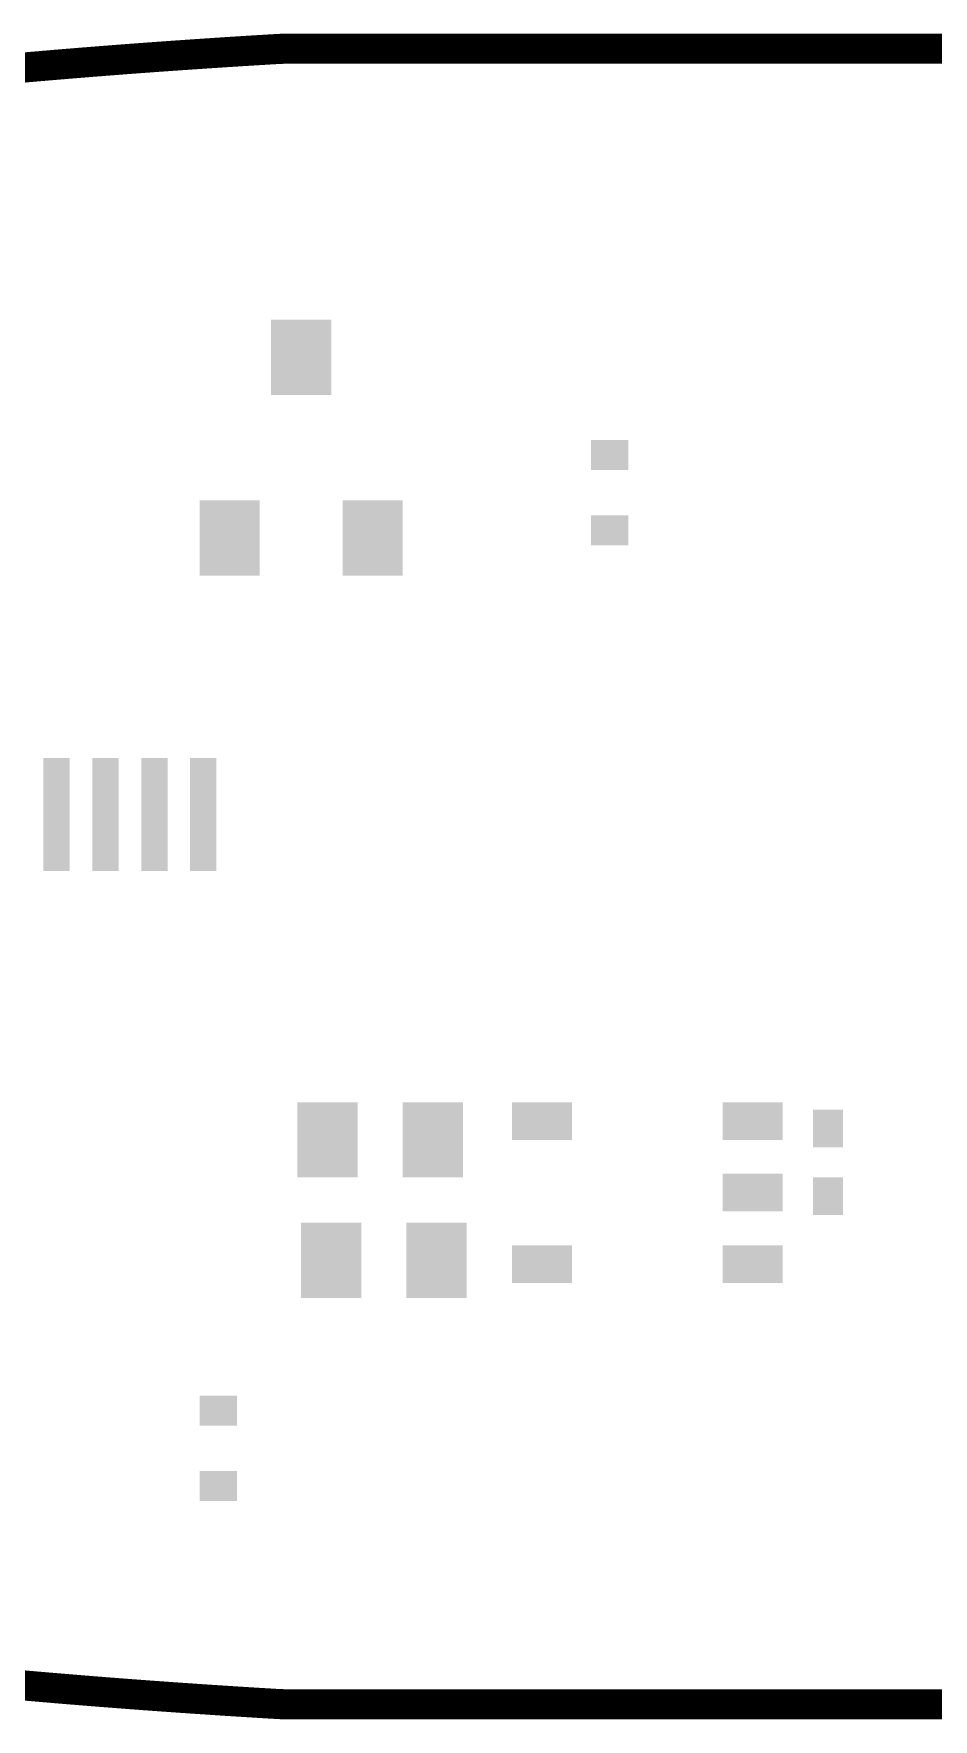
# Model space of a CAD drawing. Extents: x -0.2 to 60.2, y -0.2 to 22.2.
# Drawn here: x 18.05 to 30, y -0.2 to 22.2 of the extents above; entities that cross this region are included whole.
import ezdxf

# ---------------------------------------------------------------- set-up
doc = ezdxf.new("R2010")
doc.units = 0
doc.layers.add('20', color=7, linetype='CONTINUOUS')
doc.layers.add('31', color=253, linetype='CONTINUOUS')

# ---------------------------------------------------------------- blocks, each defined once
blk = doc.blocks.new('RECT')
blk.add_solid([(-0.5, -0.5), (0.5, -0.5), (-0.5, 0.5), (0.5, 0.5)])

msp = doc.modelspace()

# ---------------------------------------------------------------- linework, layer by layer
at = {"layer": '20', "const_width": 0.4}
for points in [[(21.0534, 21.9829), (20.8374, 21.9696)], [(21.2694, 21.9959), (21.0534, 21.9829)], [(21.2863, 21.9969), (21.2694, 21.9959)], [(21.2997, 21.9976), (21.2863, 21.9969)], [(21.3066, 21.9979), (21.2997, 21.9976)], [(21.3201, 21.9985), (21.3066, 21.9979)], [(21.3269, 21.9988), (21.3201, 21.9985)], [(21.3404, 21.9992), (21.3269, 21.9988)], [(21.3472, 21.9993), (21.3404, 21.9992)], [(21.3606, 21.9997), (21.3472, 21.9993)], [(21.3675, 21.9998), (21.3606, 21.9997)], [(21.3742, 21.9999), (21.3675, 21.9998)], [(21.381, 22), (21.3742, 21.9999)], [(21.3878, 22), (21.381, 22)], [(21.3945, 22), (21.3878, 22)], [(38.6089, 22), (21.3945, 22)], [(18.0325, 21.7606), (17.817, 21.7416)], [(18.248, 21.7791), (18.0325, 21.7606)], [(18.4636, 21.7973), (18.248, 21.7791)], [(18.6792, 21.8149), (18.4636, 21.7973)], [(18.8949, 21.8323), (18.6792, 21.8149)], [(19.1106, 21.8491), (18.8949, 21.8323)], [(19.3264, 21.8656), (19.1106, 21.8491)], [(19.5421, 21.8816), (19.3264, 21.8656)], [(19.7579, 21.8972), (19.5421, 21.8816)], [(19.9738, 21.9124), (19.7579, 21.8972)], [(20.1896, 21.9273), (19.9738, 21.9124)], [(20.4055, 21.9418), (20.1896, 21.9273)], [(20.6214, 21.9559), (20.4055, 21.9418)], [(20.8374, 21.9696), (20.6214, 21.9559)], [(17.8454, 0.2563), (18.0583, 0.2376)], [(18.0583, 0.2376), (18.2711, 0.2193)], [(18.2711, 0.2193), (18.484, 0.2014)], [(18.484, 0.2014), (18.697, 0.1839)], [(18.697, 0.1839), (18.91, 0.1669)], [(18.91, 0.1669), (19.1229, 0.1502)], [(19.1229, 0.1502), (19.336, 0.134)], [(19.336, 0.134), (19.5491, 0.1182)], [(19.5491, 0.1182), (19.7622, 0.1027)], [(19.7622, 0.1027), (19.9753, 0.0877)], [(19.9753, 0.0877), (20.1885, 0.073)], [(20.1885, 0.073), (20.4017, 0.0587)], [(20.4017, 0.0587), (20.6149, 0.0447)], [(20.6149, 0.0447), (20.8282, 0.0312)], [(20.8282, 0.0312), (21.0414, 0.0179)], [(21.0414, 0.0179), (21.2547, 0.0051)], [(21.2547, 0.0051), (21.2867, 0.0032)], [(21.2867, 0.0032), (21.2934, 0.0028)], [(21.2934, 0.0028), (21.3002, 0.0024)], [(21.3002, 0.0024), (21.307, 0.0021)], [(21.307, 0.0021), (21.3138, 0.0018)], [(21.3138, 0.0018), (21.3205, 0.0016)], [(21.3205, 0.0016), (21.3272, 0.0013)], [(21.3272, 0.0013), (21.3341, 0.0011)], [(21.3341, 0.0011), (21.3408, 0.0009)], [(21.3408, 0.0009), (21.3476, 0.0007)], [(21.3476, 0.0007), (21.3544, 0.0005)], [(21.3544, 0.0005), (21.3611, 0.0004)], [(21.3611, 0.0004), (21.3679, 0.0002)], [(21.3679, 0.0002), (21.3747, 0.0002)], [(21.3747, 0.0002), (21.3814, 0.0001)], [(21.3814, 0.0001), (21.3882, 0)], [(21.3882, 0), (21.395, 0)], [(21.395, 0), (38.6014, 0)]]:
    msp.add_lwpolyline(points, dxfattribs=at)
at = {"layer": '20', "const_width": 0.2}
for points in [[(21.0474, 22.0827, 1), (21.0594, 21.8831)], [(21.0596, 21.8831, 1), (21.0472, 22.0827)], [(21.2635, 22.0957, 1), (21.2753, 21.8961)], [(21.2811, 22.0968, 1), (21.2914, 21.897)], [(21.2953, 22.0975, 1), (21.3042, 21.8977)], [(21.3021, 22.0978, 1), (21.311, 21.898)], [(21.3164, 22.0984, 1), (21.3237, 21.8986)], [(21.3239, 22.0987, 1), (21.3298, 21.8988)], [(21.3374, 22.0991, 1), (21.3433, 21.8992)], [(21.3449, 22.0993, 1), (21.3494, 21.8994)], [(21.3592, 22.0996, 1), (21.3621, 21.8997)], [(21.2754, 21.8961, 1), (21.2634, 22.0957)], [(21.366, 22.0997, 1), (21.3689, 21.8998)], [(21.3727, 22.0998, 1), (21.3757, 21.8999)], [(21.2922, 21.8971, 1), (21.2803, 22.0967)], [(21.381, 22.1, 1), (21.381, 21.9)], [(21.387, 22.0999, 1), (21.3885, 21.9)], [(21.3945, 22.1, 1), (21.3945, 21.9)], [(21.3049, 21.8977, 1), (21.2946, 22.0975)], [(21.311, 21.898, 1), (21.3021, 22.0978)], [(21.3245, 21.8986, 1), (21.3156, 22.0984)], [(21.3305, 21.8988, 1), (21.3232, 22.0987)], [(21.3433, 21.8992, 1), (21.3374, 22.0991)], [(21.3501, 21.8994, 1), (21.3442, 22.0993)], [(21.3629, 21.8997, 1), (21.3584, 22.0996)], [(21.3689, 21.8998, 1), (21.366, 22.0997)], [(21.3757, 21.8999, 1), (21.3727, 22.0998)], [(21.3825, 21.9, 1), (21.3795, 22.0999)], [(21.3878, 21.9, 1), (21.3878, 22.1)], [(21.3952, 21.9, 1), (21.3938, 22.1)], [(18.0239, 21.8602, 1), (18.0411, 21.6609)], [(18.0413, 21.6609, 1), (18.0237, 21.8602)], [(18.2397, 21.8787, 1), (18.2564, 21.6795)], [(18.2566, 21.6795, 1), (18.2395, 21.8787)], [(18.4554, 21.8969, 1), (18.4718, 21.6976)], [(18.472, 21.6976, 1), (18.4552, 21.8969)], [(18.6713, 21.9146, 1), (18.6872, 21.7153)], [(18.6874, 21.7153, 1), (18.6711, 21.9146)], [(18.8871, 21.9319, 1), (18.9027, 21.7326)], [(18.9029, 21.7326, 1), (18.8869, 21.9319)], [(19.103, 21.9488, 1), (19.1182, 21.7494)], [(19.1184, 21.7494, 1), (19.1028, 21.9488)], [(19.3189, 21.9653, 1), (19.3338, 21.7658)], [(19.334, 21.7658, 1), (19.3187, 21.9653)], [(19.5349, 21.9813, 1), (19.5493, 21.7819)], [(19.5495, 21.7819, 1), (19.5347, 21.9813)], [(19.7509, 21.997, 1), (19.7649, 21.7975)], [(19.7651, 21.7975, 1), (19.7507, 21.997)], [(19.9669, 22.0122, 1), (19.9806, 21.8127)], [(19.9808, 21.8127, 1), (19.9667, 22.0122)], [(20.1829, 22.0271, 1), (20.1963, 21.8275)], [(20.1965, 21.8275, 1), (20.1827, 22.0271)], [(20.399, 22.0416, 1), (20.412, 21.842)], [(20.4122, 21.842, 1), (20.3988, 22.0416)], [(20.6151, 22.0556, 1), (20.6278, 21.8561)], [(20.6279, 21.8561, 1), (20.615, 22.0556)], [(20.8312, 22.0694, 1), (20.8436, 21.8697)], [(20.8437, 21.8698, 1), (20.8311, 22.0693)], [(18.0668, 0.3372, 1), (18.0497, 0.1379)], [(18.0495, 0.1379, 1), (18.067, 0.3372)], [(18.2795, 0.3189, 1), (18.2627, 0.1196)], [(18.2625, 0.1196, 1), (18.2797, 0.3189)], [(18.4922, 0.301, 1), (18.4759, 0.1017)], [(18.4757, 0.1017, 1), (18.4924, 0.301)], [(18.705, 0.2836, 1), (18.689, 0.0842)], [(18.6888, 0.0843, 1), (18.7052, 0.2836)], [(18.9177, 0.2666, 1), (18.9022, 0.0672)], [(18.902, 0.0672, 1), (18.9179, 0.2665)], [(19.1306, 0.25, 1), (19.1153, 0.0505)], [(19.1152, 0.0505, 1), (19.1307, 0.2499)], [(19.3434, 0.2337, 1), (19.3286, 0.0343)], [(19.3284, 0.0343, 1), (19.3436, 0.2337)], [(19.5563, 0.2179, 1), (19.5419, 0.0184)], [(19.5417, 0.0184, 1), (19.5565, 0.2179)], [(19.7692, 0.2025, 1), (19.7552, 0.003)], [(19.755, 0.003, 1), (19.7694, 0.2025)], [(19.9822, 0.1874, 1), (19.9684, -0.0121)], [(19.9683, -0.0121, 1), (19.9823, 0.1874)], [(20.1952, 0.1727, 1), (20.1818, -0.0268)], [(20.1816, -0.0268, 1), (20.1954, 0.1727)], [(20.4082, 0.1584, 1), (20.3951, -0.0411)], [(20.395, -0.0411, 1), (20.4083, 0.1584)], [(20.6212, 0.1445, 1), (20.6086, -0.0551)], [(20.6084, -0.0551, 1), (20.6214, 0.1445)], [(20.8343, 0.131, 1), (20.822, -0.0687)], [(20.8218, -0.0686, 1), (20.8345, 0.1309)], [(21.0474, 0.1177, 1), (21.0354, -0.0819)], [(21.0352, -0.0819, 1), (21.0476, 0.1177)], [(21.2606, 0.1049, 1), (21.2488, -0.0948)], [(21.2922, 0.103, 1), (21.2812, -0.0967)], [(21.2986, 0.1027, 1), (21.2883, -0.0971)], [(21.3049, 0.1023, 1), (21.2955, -0.0974)], [(21.3114, 0.102, 1), (21.3025, -0.0978)], [(21.3179, 0.1017, 1), (21.3096, -0.0981)], [(21.3243, 0.1015, 1), (21.3167, -0.0984)], [(21.3306, 0.1012, 1), (21.3239, -0.0987)], [(21.3372, 0.101, 1), (21.3309, -0.0989)], [(21.3435, 0.1008, 1), (21.3381, -0.0991)], [(21.35, 0.1006, 1), (21.3451, -0.0993)], [(21.2487, -0.0948, 1), (21.2607, 0.1049)], [(21.3564, 0.1005, 1), (21.3523, -0.0995)], [(21.3629, 0.1003, 1), (21.3593, -0.0996)], [(21.3692, 0.1002, 1), (21.3665, -0.0998)], [(21.3757, 0.1001, 1), (21.3736, -0.0998)], [(21.2808, -0.0967, 1), (21.2926, 0.103)], [(21.3821, 0.1001, 1), (21.3807, -0.0999)], [(21.288, -0.0971, 1), (21.2989, 0.1027)], [(21.3887, 0.1, 1), (21.3877, -0.1)], [(21.295, -0.0974, 1), (21.3054, 0.1023)], [(21.395, 0.1, 1), (21.395, -0.1)], [(21.3022, -0.0978, 1), (21.3117, 0.102)], [(21.3093, -0.0981, 1), (21.3182, 0.1017)], [(21.3163, -0.0984, 1), (21.3247, 0.1015)], [(21.3234, -0.0986, 1), (21.3311, 0.1012)], [(21.3307, -0.0989, 1), (21.3374, 0.101)], [(21.3377, -0.0991, 1), (21.3439, 0.1008)], [(21.3449, -0.0993, 1), (21.3502, 0.1006)], [(21.3519, -0.0995, 1), (21.3568, 0.1005)], [(21.359, -0.0996, 1), (21.3632, 0.1003)], [(21.3661, -0.0997, 1), (21.3696, 0.1002)], [(21.3733, -0.0998, 1), (21.376, 0.1001)], [(21.3804, -0.0999, 1), (21.3824, 0.1001)], [(21.3875, -0.1, 1), (21.3889, 0.1)], [(21.3945, -0.1, 1), (21.3954, 0.1)]]:
    msp.add_lwpolyline(points, format="xyb", dxfattribs=at)

# ---------------------------------------------------------------- block references
at = {"layer": '31', "xscale": 0.8}
for p in [(21.6, 17.9), (20.65, 15.5), (22.55, 15.5)]:
    msp.add_blockref('RECT', p, dxfattribs=at)
at = {"layer": '31'}
for p, xscale, yscale, rotation in [((25.7, 16.6), 0.4, 0.5, 270), ((25.7, 15.6), 0.4, 0.5, 270), ((18.35, 11.825), 1.5, 0.35, 90), ((18.35, 11.825), 1.5, 0.35, 90), ((18.35, 11.825), 1.5, 0.35, 90), ((19, 11.825), 1.5, 0.35, 90), ((19, 11.825), 1.5, 0.35, 90), ((19, 11.825), 1.5, 0.35, 90), ((19.65, 11.825), 1.5, 0.35, 90), ((19.65, 11.825), 1.5, 0.35, 90), ((19.65, 11.825), 1.5, 0.35, 90), ((20.3, 11.825), 1.5, 0.35, 90), ((20.3, 11.825), 1.5, 0.35, 90), ((20.3, 11.825), 1.5, 0.35, 90), ((24.8, 7.75), 0.5, 0.8, 90), ((27.6, 7.75), 0.5, 0.8, 90), ((28.6, 7.65), 0.5, 0.4, 270), ((27.6, 6.8), 0.5, 0.8, 270), ((28.6, 6.75), 0.5, 0.4, 270), ((24.8, 5.85), 0.5, 0.8, 90), ((27.6, 5.85), 0.5, 0.8, 90), ((20.5, 3.9), 0.4, 0.5, 270), ((20.5, 2.9), 0.4, 0.5, 270)]:
    msp.add_blockref('RECT', p, dxfattribs=dict(at, xscale=xscale, yscale=yscale, rotation=rotation))
at = {"layer": '31', "xscale": 0.8, "rotation": 180}
for p in [(21.95, 7.5), (23.35, 7.5), (22, 5.9), (23.4, 5.9)]:
    msp.add_blockref('RECT', p, dxfattribs=at)

doc.saveas('drawing.dxf')
